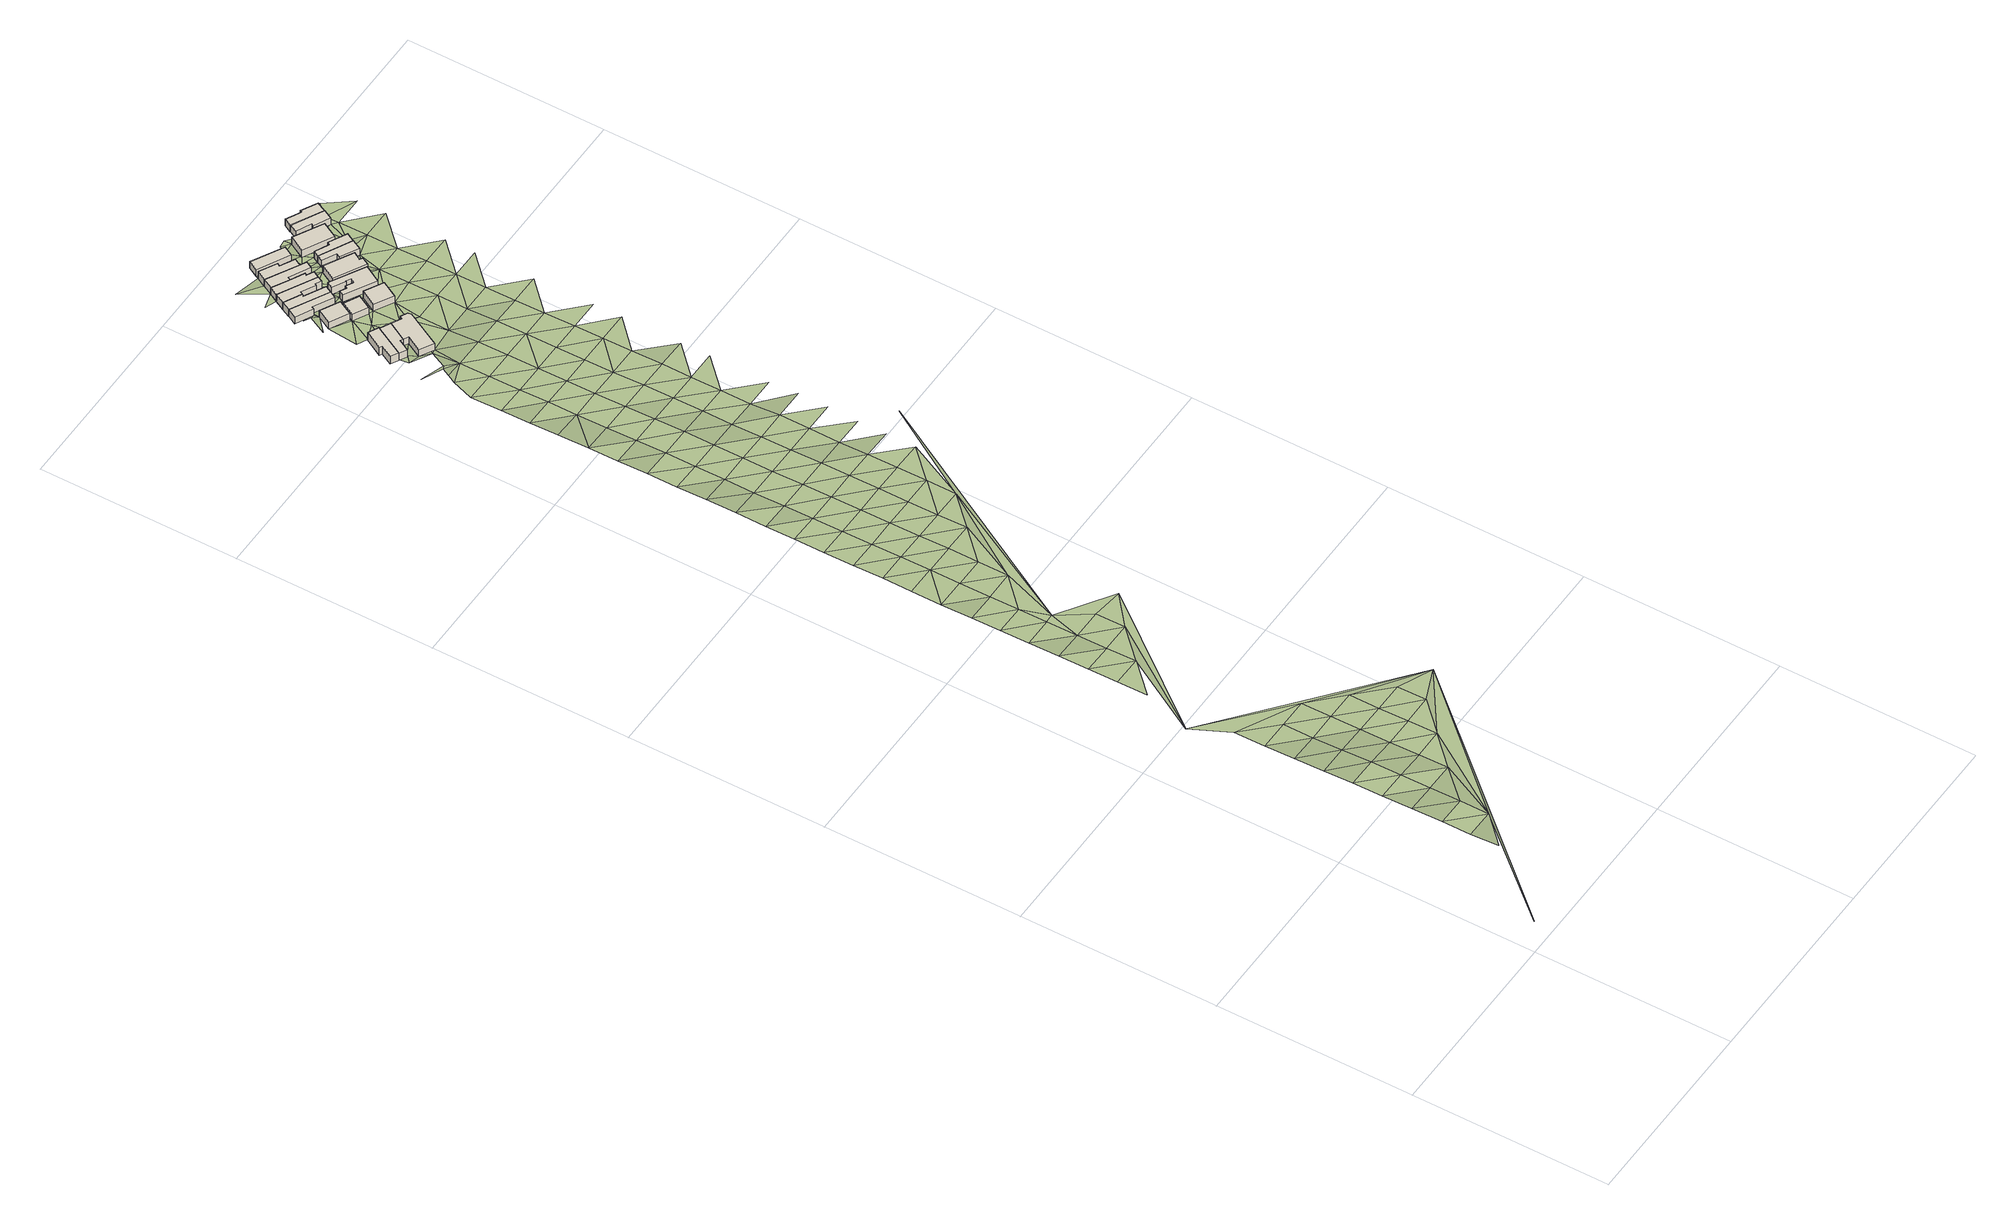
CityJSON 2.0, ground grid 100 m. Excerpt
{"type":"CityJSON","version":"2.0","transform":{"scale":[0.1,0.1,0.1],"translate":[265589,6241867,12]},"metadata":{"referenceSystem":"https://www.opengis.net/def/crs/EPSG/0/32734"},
"CityObjects":{
"building1":{"type":"Building","attributes":{"address":"Pope Street Salt River Cape Town","building":"house","building:levels":1,"building_height":4.1,"roof_height":18.91,"ground_height":14.81,"plus_code":"4FRW3F97+5QC"},"geometry":[{"type":"Solid","lod":"1","boundaries":[[[[0,1,2,3]],[[1,4,5,2]],[[4,6,7,5]],[[6,8,9,7]],[[8,10,11,9]],[[10,0,3,11]],[[3,2,5,7,9,11]],[[10,8,6,4,1,0]]]]}]},
"building2":{"type":"Building","attributes":{"address":"Pope Street Salt River Cape Town","building":"house","building:levels":1,"building_height":4.1,"roof_height":18.41,"ground_height":14.31,"plus_code":"4FRW3F97+5Q8"},"geometry":[{"type":"Solid","lod":"1","boundaries":[[[[12,0,13,14]],[[0,10,15,13]],[[10,16,17,15]],[[16,18,19,17]],[[18,20,21,19]],[[20,12,14,21]],[[14,13,15,17,19,21]],[[20,18,16,10,0,12]]]]}]},
"building3":{"type":"Building","attributes":{"address":"86 Pope Street Salt River Cape Town","building":"house","building:levels":1,"building_height":4.1,"roof_height":18.41,"ground_height":14.31,"plus_code":"4FRW3F97+4RC"},"geometry":[{"type":"Solid","lod":"1","boundaries":[[[[22,23,21,14]],[[23,24,25,21]],[[24,26,27,25]],[[26,28,29,27]],[[28,30,31,29]],[[30,32,33,31]],[[32,34,35,33]],[[34,36,37,35]],[[36,22,14,37]],[[14,21,25,27,29,31,33,35,37]],[[36,34,32,30,28,26,24,23,22]]]]}]},
"building4":{"type":"Building","attributes":{"address":"17 Pope Street Salt River Cape Town","building":"house","building:levels":1,"building_height":4.1,"roof_height":17.99,"ground_height":13.89,"plus_code":"4FRW3F97+7Q8"},"geometry":[{"type":"Solid","lod":"1","boundaries":[[[[38,39,40,41]],[[39,42,43,40]],[[42,44,45,43]],[[44,38,41,45]],[[41,40,43,45]],[[44,42,39,38]]]]}]},
"building5":{"type":"Building","attributes":{"address":"37 Kingsley Road Salt River Cape Town","building":"house","building:levels":1,"building_height":4.1,"roof_height":17.8,"ground_height":13.7,"plus_code":"4FRW3F97+8Q3"},"geometry":[{"type":"Solid","lod":"1","boundaries":[[[[46,47,48,49]],[[47,50,51,48]],[[50,52,53,51]],[[52,54,55,53]],[[54,56,57,55]],[[56,46,49,57]],[[49,48,51,53,55,57]],[[56,54,52,50,47,46]]]]}]},
"building6":{"type":"Building","attributes":{"address":"35 Kingsley Road Salt River Cape Town","building":"house","building:levels":1,"building_height":4.1,"roof_height":17.75,"ground_height":13.65,"plus_code":"4FRW3F97+8Q9"},"geometry":[{"type":"Solid","lod":"1","boundaries":[[[[58,59,60,57]],[[59,61,62,60]],[[61,63,64,62]],[[63,65,66,64]],[[65,67,49,66]],[[67,58,57,49]],[[57,60,62,64,66,49]],[[67,65,63,61,59,58]]]]}]},
"building7":{"type":"Building","attributes":{"address":"19A Pope Street Salt River Cape Town","building":"house","building:levels":1,"building_height":4.1,"roof_height":17.99,"ground_height":13.89,"plus_code":"4FRW3F97+6RV"},"geometry":[{"type":"Solid","lod":"1","boundaries":[[[[68,69,70,71]],[[69,72,73,70]],[[72,74,75,73]],[[74,68,71,75]],[[71,70,73,75]],[[74,72,69,68]]]]}]},
"building8":{"type":"Building","attributes":{"address":"33 Kingsley Road Salt River Cape Town","building":"house","building:levels":1,"building_height":4.1,"roof_height":17.75,"ground_height":13.65,"plus_code":"4FRW3F97+8QQ"},"geometry":[{"type":"Solid","lod":"1","boundaries":[[[[65,63,64,66]],[[63,76,77,64]],[[76,78,79,77]],[[78,80,81,79]],[[80,82,83,81]],[[82,84,85,83]],[[84,86,87,85]],[[86,65,66,87]],[[66,64,77,79,81,83,85,87]],[[86,84,82,80,78,76,63,65]]]]}]},
"building9":{"type":"Building","attributes":{"address":"31 Kingsley Road Salt River Cape Town","building":"house","building:levels":1,"building_height":4.1,"roof_height":17.5,"ground_height":13.4,"plus_code":"4FRW3F97+9R2"},"geometry":[{"type":"Solid","lod":"1","boundaries":[[[[86,84,88,89]],[[84,90,91,88]],[[90,92,93,91]],[[92,94,95,93]],[[94,96,97,95]],[[96,98,99,97]],[[98,86,89,99]],[[89,88,91,93,95,97,99]],[[98,96,94,92,90,84,86]]]]}]},
"building10":{"type":"Building","attributes":{"address":"26 Chatham Road Salt River Cape Town","building":"house","building:levels":1,"building_height":4.1,"roof_height":18.12,"ground_height":14.02,"plus_code":"4FRW3F97+6VC"},"geometry":[{"type":"Solid","lod":"1","boundaries":[[[[100,101,102,103]],[[101,104,105,102]],[[104,106,107,105]],[[106,100,103,107]],[[103,102,105,107]],[[106,104,101,100]]]]}]},
"building11":{"type":"Building","attributes":{"address":"29 Kingsley Road Salt River Cape Town","building":"house","building:levels":1,"building_height":4.1,"roof_height":17.5,"ground_height":13.4,"plus_code":"4FRW3F97+9RC"},"geometry":[{"type":"Solid","lod":"1","boundaries":[[[[98,96,97,99]],[[96,108,109,97]],[[108,110,111,109]],[[110,112,113,111]],[[112,114,115,113]],[[114,116,117,115]],[[116,98,99,117]],[[99,97,109,111,113,115,117]],[[116,114,112,110,108,96,98]]]]}]},
"building12":{"type":"Building","attributes":{"address":"27 Kingsley Road Salt River Cape Town","building":"house","building:levels":1,"building_height":4.1,"roof_height":17.5,"ground_height":13.4,"plus_code":"4FRW3F97+9RP"},"geometry":[{"type":"Solid","lod":"1","boundaries":[[[[118,119,115,117]],[[119,120,121,115]],[[120,122,123,121]],[[122,124,125,123]],[[124,126,127,125]],[[126,118,117,127]],[[117,115,121,123,125,127]],[[126,124,122,120,119,118]]]]}]},
"building13":{"type":"Building","attributes":{"address":"24 Chatham Road Salt River Cape Town","building":"house","building:levels":1,"building_height":4.1,"roof_height":17.99,"ground_height":13.89,"plus_code":"4FRW3F97+7VG"},"geometry":[{"type":"Solid","lod":"1","boundaries":[[[[128,129,130,131]],[[129,132,133,130]],[[132,134,135,133]],[[134,136,137,135]],[[136,138,139,137]],[[138,140,141,139]],[[140,142,143,141]],[[142,144,145,143]],[[144,146,147,145]],[[146,148,149,147]],[[148,150,151,149]],[[150,128,131,151]],[[131,130,133,135,137,139,141,143,145,147,149,151]],[[150,148,146,144,142,140,138,136,134,132,129,128]]]]}]},
"building14":{"type":"Building","attributes":{"address":"25 Kingsley Road Salt River Cape Town","building":"house","building:levels":1,"building_height":4.1,"roof_height":17.11,"ground_height":13.01,"plus_code":"4FRW3F97+CR9"},"geometry":[{"type":"Solid","lod":"1","boundaries":[[[[152,153,154,155]],[[153,156,157,154]],[[156,158,159,157]],[[158,152,155,159]],[[155,154,157,159]],[[158,156,153,152]]]]}]},
"building15":{"type":"Building","attributes":{"address":"22 Chatham Road Salt River Cape Town","building":"house","building:levels":1,"building_height":4.1,"roof_height":17.75,"ground_height":13.65,"plus_code":"4FRW3F97+7VX"},"geometry":[{"type":"Solid","lod":"1","boundaries":[[[[160,161,162,163]],[[161,164,165,162]],[[164,166,167,165]],[[166,168,169,167]],[[168,170,171,169]],[[170,160,163,171]],[[163,162,165,167,169,171]],[[170,168,166,164,161,160]]]]}]},
"building16":{"type":"Building","attributes":{"address":"20 Chatham Road Salt River Cape Town","building":"house","building:levels":1,"building_height":4.1,"roof_height":17.53,"ground_height":13.43,"plus_code":"4FRW3F97+8WG"},"geometry":[{"type":"Solid","lod":"1","boundaries":[[[[172,173,174,175]],[[173,176,177,174]],[[176,178,179,177]],[[178,180,181,179]],[[180,182,183,181]],[[182,172,175,183]],[[175,174,177,179,181,183]],[[182,180,178,176,173,172]]]]}]},
"building17":{"type":"Building","attributes":{"address":"18 Chatham Road Salt River Cape Town","building":"house","building:levels":1,"building_height":4.1,"roof_height":17.31,"ground_height":13.21,"plus_code":"4FRW3F97+8WW"},"geometry":[{"type":"Solid","lod":"1","boundaries":[[[[184,185,186,187]],[[185,188,189,186]],[[188,190,191,189]],[[190,192,193,191]],[[192,194,195,193]],[[194,184,187,195]],[[187,186,189,191,193,195]],[[194,192,190,188,185,184]]]]}]},
"building18":{"type":"Building","attributes":{"address":"16 Chatham Road Salt River Cape Town","building":"house","building:levels":1,"building_height":4.1,"roof_height":17.31,"ground_height":13.21,"plus_code":"4FRW3F97+9WG"},"geometry":[{"type":"Solid","lod":"1","boundaries":[[[[196,197,198,199]],[[197,200,201,198]],[[200,202,203,201]],[[202,196,199,203]],[[199,198,201,203]],[[202,200,197,196]]]]}]},
"building19":{"type":"Building","attributes":{"address":"Chatham Road Salt River Cape Town","building":"house","building:levels":1,"building_height":4.1,"roof_height":16.97,"ground_height":12.87,"plus_code":"4FRW3F97+9XR"},"geometry":[{"type":"Solid","lod":"1","boundaries":[[[[204,205,206,207]],[[205,208,209,206]],[[208,210,211,209]],[[210,212,213,211]],[[212,214,215,213]],[[214,204,207,215]],[[207,206,209,211,213,215]],[[214,212,210,208,205,204]]]]}]},
"building20":{"type":"Building","attributes":{"address":"Chatham Road Salt River Cape Town","building":"house","building:levels":1,"building_height":4.1,"roof_height":16.73,"ground_height":12.63,"plus_code":"4FRW3F97+CX7"},"geometry":[{"type":"Solid","lod":"1","boundaries":[[[[216,217,218,219]],[[217,220,221,218]],[[220,222,223,221]],[[222,224,225,223]],[[224,226,227,225]],[[226,216,219,227]],[[219,218,221,223,225,227]],[[226,224,222,220,217,216]]]]}]},
"terrain1":{"type":"TINRelief","geometry":[{"type":"CompositeSurface","lod":"1","boundaries":[[[228,229,230]],[[231,228,230]],[[231,232,233]],[[232,231,230]],[[234,233,235]],[[233,232,235]],[[236,234,237]],[[230,238,239]],[[237,234,235]],[[232,230,240]],[[236,241,242]],[[241,236,237]],[[235,232,240]],[[242,243,244]],[[240,237,235]],[[241,243,242]],[[245,244,246]],[[247,241,237]],[[246,244,243]],[[247,237,240]],[[230,248,240]],[[249,245,250]],[[251,243,241]],[[250,245,246]],[[251,241,247]],[[252,249,253]],[[254,246,243]],[[254,243,251]],[[247,240,248]],[[253,249,250]],[[255,250,246]],[[247,248,251]],[[255,246,254]],[[254,251,256]],[[253,250,255]],[[256,251,248]],[[230,239,248]],[[257,258,259]],[[255,254,260]],[[261,258,257]],[[260,254,256]],[[257,252,262]],[[255,263,253]],[[239,252,253]],[[264,265,261]],[[263,255,260]],[[256,248,266]],[[257,264,261]],[[267,268,265]],[[260,256,266]],[[264,267,265]],[[260,269,263]],[[270,268,271]],[[269,260,266]],[[267,271,268]],[[252,272,262]],[[239,253,263]],[[262,264,257]],[[248,239,266]],[[273,274,270]],[[262,267,264]],[[271,273,270]],[[271,267,275]],[[276,277,274]],[[239,263,269]],[[273,276,274]],[[273,271,275]],[[269,266,239]],[[275,267,278]],[[278,267,262]],[[279,277,280]],[[276,281,277]],[[282,279,280]],[[277,281,280]],[[283,273,275]],[[273,283,276]],[[275,278,272]],[[278,262,272]],[[284,282,285]],[[281,276,283]],[[280,285,282]],[[284,286,287]],[[280,281,288]],[[285,286,284]],[[288,281,283]],[[289,287,290]],[[291,285,280]],[[286,290,287]],[[291,280,288]],[[292,289,293]],[[294,286,285]],[[290,293,289]],[[294,285,291]],[[292,295,296]],[[283,275,297]],[[288,283,298]],[[290,286,299]],[[293,295,292]],[[299,286,294]],[[300,296,301]],[[291,288,298]],[[302,293,290]],[[295,301,296]],[[294,291,298]],[[302,290,299]],[[303,300,304]],[[305,295,293]],[[301,304,300]],[[299,294,306]],[[305,293,302]],[[303,307,308]],[[306,294,298]],[[283,297,298]],[[301,295,309]],[[304,307,303]],[[302,299,310]],[[309,295,305]],[[311,308,312]],[[299,306,310]],[[313,304,301]],[[307,312,308]],[[314,305,302]],[[313,301,309]],[[315,311,316]],[[302,310,314]],[[317,307,304]],[[298,297,306]],[[312,316,311]],[[318,309,305]],[[317,304,313]],[[314,318,305]],[[312,307,319]],[[310,306,320]],[[321,315,322]],[[316,323,315]],[[297,275,324]],[[309,325,313]],[[319,307,317]],[[314,310,320]],[[326,321,322]],[[318,325,309]],[[320,306,297]],[[322,315,323]],[[312,327,316]],[[317,313,328]],[[312,319,327]],[[329,330,326]],[[318,314,331]],[[325,328,313]],[[316,332,323]],[[331,314,320]],[[329,326,322]],[[319,317,333]],[[332,316,327]],[[330,334,335]],[[336,325,318]],[[328,333,317]],[[323,337,322]],[[329,334,330]],[[336,318,331]],[[338,327,319]],[[337,323,332]],[[328,325,339]],[[297,340,320]],[[333,338,319]],[[335,341,342]],[[343,329,322]],[[336,339,325]],[[334,341,335]],[[344,332,327]],[[331,320,340]],[[343,322,337]],[[333,328,345]],[[338,344,327]],[[346,347,348]],[[349,334,329]],[[350,351,342]],[[331,340,336]],[[339,345,328]],[[350,342,341]],[[337,332,352]],[[349,329,343]],[[351,350,346]],[[353,338,333]],[[354,355,356]],[[344,352,332]],[[347,346,350]],[[341,334,357]],[[339,336,358]],[[356,26,354]],[[345,353,333]],[[359,343,337]],[[357,334,349]],[[356,360,26]],[[360,347,350]],[[361,344,338]],[[352,359,337]],[[345,339,362]],[[26,24,354]],[[363,350,341]],[[364,354,23]],[[353,361,338]],[[360,365,26]],[[350,28,360]],[[24,23,354]],[[365,28,26]],[[366,349,343]],[[341,357,363]],[[360,28,365]],[[352,344,367]],[[359,366,343]],[[69,368,369]],[[353,345,370]],[[368,69,371]],[[28,350,372]],[[361,367,344]],[[373,357,349]],[[372,350,363]],[[374,369,0]],[[375,376,377]],[[378,359,352]],[[373,349,366]],[[374,69,369]],[[377,50,379]],[[361,353,380]],[[371,69,39]],[[367,378,352]],[[0,22,374]],[[376,50,377]],[[50,376,52]],[[381,28,372]],[[363,357,382]],[[383,366,359]],[[357,373,384]],[[374,22,34]],[[30,28,381]],[[367,361,385]],[[374,386,69]],[[69,68,39]],[[378,383,359]],[[52,376,387]],[[22,36,34]],[[388,86,98]],[[372,363,382]],[[357,384,382]],[[389,374,34]],[[42,39,68]],[[376,42,387]],[[386,374,389]],[[373,366,390]],[[98,116,391]],[[383,392,366]],[[68,393,42]],[[381,394,30]],[[381,372,395]],[[367,396,378]],[[394,32,30]],[[393,387,42]],[[397,398,399]],[[386,389,74]],[[390,384,373]],[[399,400,397]],[[34,32,401]],[[74,393,68]],[[391,116,126]],[[34,401,389]],[[382,395,372]],[[390,366,392]],[[402,387,393]],[[387,402,56]],[[399,398,403]],[[394,401,32]],[[74,389,106]],[[404,383,378]],[[402,132,56]],[[74,106,393]],[[56,132,403]],[[384,405,382]],[[394,381,406]],[[132,402,407]],[[395,408,381]],[[409,399,403]],[[410,399,409]],[[403,132,129]],[[402,411,407]],[[383,404,392]],[[129,409,403]],[[384,390,405]],[[96,94,108]],[[412,393,106]],[[132,407,413]],[[401,394,406]],[[381,408,406]],[[414,409,129]],[[124,153,126]],[[415,409,414]],[[407,416,413]],[[417,395,382]],[[108,94,110]],[[413,418,419]],[[418,413,416]],[[92,420,94]],[[417,382,405]],[[106,421,412]],[[390,392,422]],[[423,415,414]],[[94,420,110]],[[129,128,414]],[[420,415,423]],[[424,153,124]],[[425,408,395]],[[421,401,426]],[[427,124,428]],[[423,110,420]],[[406,426,401]],[[405,390,422]],[[417,425,395]],[[124,427,424]],[[429,114,112]],[[110,423,430]],[[427,114,429]],[[110,430,112]],[[412,421,431]],[[414,128,432]],[[424,427,429]],[[405,433,417]],[[406,408,434]],[[172,429,112]],[[426,431,421]],[[430,172,112]],[[425,435,408]],[[431,128,412]],[[423,178,430]],[[429,436,424]],[[429,172,437]],[[436,429,437]],[[406,434,426]],[[424,436,158]],[[166,178,423]],[[408,435,434]],[[431,432,128]],[[176,430,178]],[[432,431,161]],[[425,417,438]],[[197,158,436]],[[166,164,161]],[[436,437,439]],[[440,431,426]],[[197,441,158]],[[431,180,161]],[[166,180,178]],[[425,438,435]],[[180,166,161]],[[439,437,442]],[[440,426,434]],[[197,443,441]],[[439,444,436]],[[443,197,205]],[[180,431,445]],[[431,440,445]],[[446,434,435]],[[197,447,205]],[[188,444,439]],[[448,182,180]],[[196,447,197]],[[447,208,205]],[[448,180,445]],[[440,434,449]],[[444,188,196]],[[182,448,188]],[[445,440,449]],[[188,212,196]],[[196,212,447]],[[448,450,188]],[[450,212,188]],[[445,451,448]],[[450,214,212]],[[451,450,448]],[[214,452,220]],[[450,453,214]],[[453,452,214]]]}]}
},
"vertices":[
[440,6173,20],[390,6199,20],[390,6199,69],[440,6173,69],[341,6108,20],[341,6108,69],[354,6101,20],[354,6101,69],[321,6041,20],[321,6041,69],[359,6021,20],[359,6021,69],
[494,6145,20],[440,6173,64],[494,6145,64],[359,6021,64],[397,6000,20],[397,6000,64],[428,6056,20],[428,6056,64],[441,6049,20],[441,6049,64],
[494,6145,23],[441,6049,23],[465,6036,23],[465,6036,64],[423,5958,23],[423,5958,64],[493,5921,23],[493,5921,64],[588,6099,23],[588,6099,64],[584,6115,23],[584,6115,64],[551,6133,23],[551,6133,64],[543,6119,23],[543,6119,64],
[358,6377,19],[452,6328,19],[452,6328,60],[358,6377,60],[490,6400,19],[490,6400,60],[396,6450,19],[396,6450,60],
[333,6566,17],[306,6519,17],[306,6519,58],[333,6566,58],[393,6475,17],[393,6475,58],[399,6486,17],[399,6486,58],[500,6434,17],[500,6434,58],[518,6468,17],[518,6468,58],
[518,6468,14],[535,6501,14],[535,6501,58],[435,6554,14],[435,6554,58],[442,6564,14],[442,6564,58],[354,6610,14],[354,6610,58],[333,6566,14],
[489,6385,19],[453,6316,19],[453,6316,60],[489,6385,60],[525,6278,19],[525,6278,60],[562,6347,19],[562,6347,60],
[449,6577,14],[449,6577,58],[518,6541,14],[518,6541,58],[522,6549,14],[522,6549,58],[551,6534,14],[551,6534,58],[565,6560,14],[565,6560,58],[381,6658,14],[381,6658,58],
[565,6560,55],[381,6658,55],[584,6593,14],[584,6593,55],[550,6611,14],[550,6611,55],[556,6621,14],[556,6621,55],[488,6656,14],[488,6656,55],[404,6702,14],[404,6702,55],
[550,6269,19],[642,6219,19],[642,6219,61],[550,6269,61],[686,6299,19],[686,6299,61],[594,6349,19],[594,6349,61],
[496,6671,14],[496,6671,55],[597,6616,14],[597,6616,55],[616,6650,14],[616,6650,55],[585,6667,14],[585,6667,55],[430,6751,14],[430,6751,55],
[430,6751,10],[585,6667,10],[604,6701,10],[604,6701,55],[534,6739,10],[534,6739,55],[542,6753,10],[542,6753,55],[457,6799,10],[457,6799,55],
[727,6412,17],[558,6507,17],[558,6507,60],[727,6412,60],[541,6476,17],[541,6476,60],[603,6441,17],[603,6441,60],[606,6446,17],[606,6446,60],[629,6432,17],[629,6432,60],[617,6411,17],[617,6411,60],[580,6432,17],[580,6432,60],[572,6419,17],[572,6419,60],[542,6436,17],[542,6436,60],[528,6412,17],[528,6412,60],[679,6327,17],[679,6327,60],
[490,6862,10],[464,6813,10],[464,6813,51],[490,6862,51],[619,6732,10],[619,6732,51],[645,6779,10],[645,6779,51],
[742,6418,14],[762,6456,14],[762,6456,58],[742,6418,58],[748,6464,14],[748,6464,58],[770,6503,14],[770,6503,58],[632,6578,14],[632,6578,58],[590,6501,14],[590,6501,58],
[672,6629,14],[658,6600,14],[658,6600,55],[672,6629,55],[724,6566,14],[724,6566,55],[714,6547,14],[714,6547,55],[805,6498,14],[805,6498,55],[830,6547,14],[830,6547,55],
[672,6629,11],[830,6547,11],[830,6547,53],[672,6629,53],[853,6590,11],[853,6590,53],[764,6637,11],[764,6637,53],[756,6623,11],[756,6623,53],[688,6658,11],[688,6658,53],
[852,6707,9],[707,6785,9],[707,6785,53],[852,6707,53],[664,6705,9],[664,6705,53],[809,6627,9],[809,6627,53],
[767,6828,9],[748,6790,9],[748,6790,50],[767,6828,50],[822,6754,9],[822,6754,50],[816,6743,9],[816,6743,50],[895,6702,9],[895,6702,50],[920,6749,9],[920,6749,50],
[767,6828,6],[920,6749,6],[920,6749,47],[767,6828,47],[944,6798,6],[944,6798,47],[866,6839,6],[866,6839,47],[861,6830,6],[861,6830,47],[788,6868,6],[788,6868,47],
[324,530,160],[324,385,172],[474,530,155],[324,675,160],[474,675,155],[324,830,154],[324,980,149],[474,830,149],[324,1130,146],[474,980,146],[5,5,196],[1092,1199,129],[624,830,143],[474,1130,142],[324,1280,139],[474,1280,135],[324,1430,132],[324,1580,126],[474,1430,126],[624,980,138],[774,980,138],[324,1735,123],[474,1580,125],[624,1130,132],[234,1926,118],[624,1580,122],[624,1280,127],[624,1430,126],[774,1130,132],[474,2330,103],[324,2330,107],[324,2180,108],[774,1280,127],[324,2480,104],[624,2480,99],[774,1430,126],[474,2480,99],[324,2630,102],[924,1130,131],[474,2630,95],[324,2785,97],[924,1280,125],[324,2930,94],[474,2785,92],[780,2610,95],[474,2930,91],[324,3075,91],[517,2788,92],[474,3075,87],[324,3230,85],[624,2630,95],[324,3380,85],[474,3380,84],[474,3230,84],[324,3530,85],[624,3075,87],[324,3680,80],[474,3530,81],[474,3680,77],[324,3830,76],[624,3230,84],[324,3980,76],[474,3830,74],[624,3380,84],[324,4125,75],[474,3980,72],[624,3530,81],[474,4125,69],[324,4280,76],[924,3530,74],[774,3380,81],[624,3680,77],[324,4430,73],[474,4280,64],[624,3830,74],[324,4580,67],[474,4430,63],[624,3980,72],[774,3530,77],[474,4580,62],[324,4730,67],[624,4125,69],[774,3680,75],[324,4880,62],[474,4730,62],[624,4280,64],[774,3830,73],[324,5030,59],[474,4880,57],[624,4430,63],[774,3980,72],[624,4580,62],[924,3680,73],[324,5185,54],[474,5185,45],[474,5030,51],[1223,4007,58],[774,4125,68],[324,5330,48],[624,4730,62],[774,4280,63],[474,5330,43],[324,5475,43],[924,3830,71],[624,4880,57],[774,4430,60],[474,5475,39],[324,5630,40],[924,3980,68],[624,5030,51],[774,4580,55],[924,4125,63],[1075,3830,66],[474,5630,37],[363,5739,37],[624,5185,45],[774,4730,55],[924,4280,63],[407,5824,33],[426,5832,33],[308,5875,28],[624,5330,43],[474,5780,33],[386,5781,37],[774,4880,52],[924,4430,64],[397,6000,28],[359,6021,28],[365,5971,28],[624,5475,39],[1075,3980,63],[774,5030,49],[470,5916,23],[924,4580,50],[1075,4125,60],[624,5630,37],[428,6056,23],[474,5930,23],[774,5185,43],[924,4730,50],[340,6224,23],[390,6199,23],[1075,4280,62],[358,6377,20],[624,5780,33],[774,5330,39],[474,6230,20],[328,6386,20],[396,6450,20],[375,6478,17],[924,4880,47],[341,6495,17],[1075,4430,63],[624,5930,23],[774,5630,32],[924,5030,46],[774,5475,35],[1075,4580,49],[525,6278,20],[500,6434,19],[324,6680,14],[550,6269,20],[924,5330,38],[324,6830,11],[924,5185,41],[528,6412,19],[624,6080,23],[774,5780,30],[1075,4880,45],[442,6564,17],[435,6554,17],[518,6541,17],[449,6577,17],[642,6219,20],[542,6436,19],[535,6501,17],[1075,5030,41],[924,5475,35],[774,6080,21],[580,6432,19],[774,5930,21],[551,6534,17],[522,6549,17],[572,6419,19],[679,6327,19],[603,6441,19],[590,6501,17],[565,6560,17],[617,6411,19],[924,5630,31],[629,6432,19],[606,6446,19],[584,6593,17],[686,6299,20],[1075,5330,37],[632,6578,17],[619,6732,14],[924,5780,26],[774,6230,19],[604,6701,14],[534,6739,14],[624,6680,14],[658,6600,17],[774,6380,16],[742,6418,17],[1075,5475,34],[924,6080,21],[924,5930,21],[664,6705,14],[688,6658,14],[1075,5780,25],[764,6637,12],[924,6230,19],[665,6816,10],[756,6623,12],[706,6821,9],[809,6627,12],[924,6380,15],[1075,6080,18],[816,6743,12],[924,6535,11],[1075,6230,17],[924,6680,9],[1075,6535,11],[979,6812,6],[1075,6680,8]
]}
